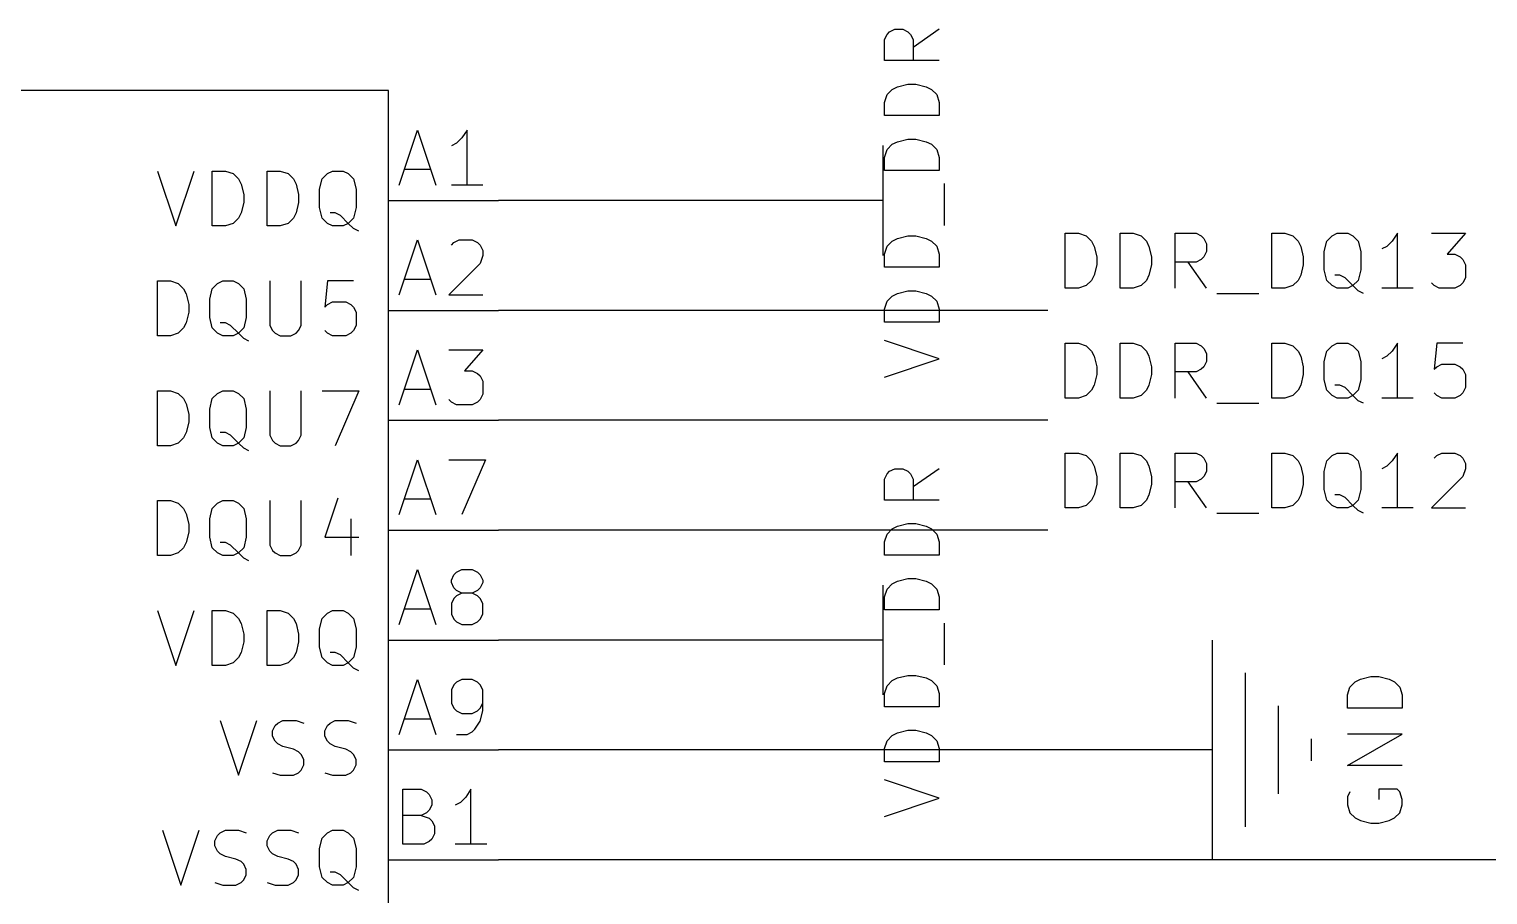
# Model space of a CAD drawing. Header units: millimetres. Extents: x 3 to 246, y -195 to -4.
# Drawn here: x 59 to 92.73, y -23.67 to -3.66 of the extents above; entities that cross this region are included whole.
import ezdxf

# ---------------------------------------------------------------- set-up
doc = ezdxf.new("R2010")
doc.units = ezdxf.units.MM
for name, color, linetype in [('GREENSIXTYFIVE', 129, 'CONTINUOUS'), ('LIGHTGREEN', 92, 'CONTINUOUS'), ('LIGHTRED', 12, 'CONTINUOUS'), ('RED', 14, 'CONTINUOUS'), ('REDSIX', 19, 'CONTINUOUS')]:
    doc.layers.add(name, color=color, linetype=linetype)

msp = doc.modelspace()

# ---------------------------------------------------------------- linework, layer by layer
at = {"layer": 'GREENSIXTYFIVE', "linetype": 'CONTINUOUS'}
for p, q in [((78.8949, -3.7192), (79.0158, -3.6588)), ((79.0158, -3.6588), (79.1973, -3.6588)), ((79.1973, -3.6588), (79.3182, -3.7192)), ((80.0439, -3.6588), (79.4392, -4.0821)), ((78.7739, -3.9007), (78.8344, -3.7797)), ((78.7739, -4.3845), (78.7739, -3.9007)), ((78.8344, -3.7797), (78.8949, -3.7192)), ((79.3182, -3.7192), (79.3787, -3.7797)), ((79.3787, -3.7797), (79.4392, -3.9007)), ((79.4392, -3.9007), (79.4392, -4.3845)), ((80.0439, -4.3845), (78.7739, -4.3845)), ((78.8344, -5.1707), (78.9554, -5.0497)), ((78.9554, -5.0497), (79.0763, -4.9892)), ((79.0763, -4.9892), (79.3182, -4.9288)), ((79.3182, -4.9288), (79.4996, -4.9288)), ((79.4996, -4.9288), (79.7415, -4.9892)), ((79.7415, -4.9892), (79.8625, -5.0497)), ((79.8625, -5.0497), (79.9835, -5.1707)), ((78.7739, -5.3521), (78.8344, -5.1707)), ((78.7739, -5.6545), (78.7739, -5.3521)), ((79.9835, -5.1707), (80.0439, -5.3521)), ((80.0439, -5.3521), (80.0439, -5.6545)), ((80.0439, -5.6545), (78.7739, -5.6545)), ((78.8344, -6.4407), (78.9554, -6.3197)), ((78.9554, -6.3197), (79.0763, -6.2592)), ((79.0763, -6.2592), (79.3182, -6.1988)), ((79.3182, -6.1988), (79.4996, -6.1988)), ((79.4996, -6.1988), (79.7415, -6.2592)), ((79.7415, -6.2592), (79.8625, -6.3197)), ((79.8625, -6.3197), (79.9835, -6.4407)), ((78.7739, -6.6221), (78.8344, -6.4407)), ((78.7739, -6.9245), (78.7739, -6.6221)), ((79.9835, -6.4407), (80.0439, -6.6221)), ((80.0439, -6.6221), (80.0439, -6.9245)), ((61.9638, -6.9375), (62.3871, -8.2075)), ((62.3871, -8.2075), (62.8105, -6.9375)), ((63.2338, -8.2075), (63.2338, -6.9375)), ((63.2338, -6.9375), (63.5362, -6.9375)), ((63.5362, -6.9375), (63.7176, -6.998)), ((63.7176, -6.998), (63.8386, -7.119)), ((64.5038, -8.2075), (64.5038, -6.9375)), ((64.5038, -6.9375), (64.8062, -6.9375)), ((64.8062, -6.9375), (64.9876, -6.998)), ((64.9876, -6.998), (65.1086, -7.119)), ((65.7738, -7.119), (65.8948, -6.998)), ((65.8948, -6.998), (66.0157, -6.9375)), ((66.0157, -6.9375), (66.2576, -6.9375)), ((66.2576, -6.9375), (66.3786, -6.998)), ((66.3786, -6.998), (66.4995, -7.119)), ((80.0439, -6.9245), (78.7739, -6.9245)), ((63.8386, -7.119), (63.8991, -7.2399)), ((63.8991, -7.2399), (63.9595, -7.4818)), ((65.1086, -7.119), (65.1691, -7.2399)), ((65.1691, -7.2399), (65.2295, -7.4818)), ((65.7134, -7.3609), (65.7738, -7.119)), ((65.7134, -7.7842), (65.7134, -7.3609)), ((66.4995, -7.119), (66.56, -7.3609)), ((66.56, -7.3609), (66.56, -7.7842)), ((80.1649, -8.1945), (80.1649, -7.2268)), ((63.9595, -7.6632), (63.8991, -7.9051)), ((63.9595, -7.4818), (63.9595, -7.6632)), ((65.2295, -7.6632), (65.1691, -7.9051)), ((65.2295, -7.4818), (65.2295, -7.6632)), ((63.8386, -8.0261), (63.7176, -8.1471)), ((63.8991, -7.9051), (63.8386, -8.0261)), ((65.1086, -8.0261), (64.9876, -8.1471)), ((65.1691, -7.9051), (65.1086, -8.0261)), ((65.7738, -8.0261), (65.7134, -7.7842)), ((65.8948, -8.1471), (65.7738, -8.0261)), ((66.0762, -7.9051), (65.9553, -7.9051)), ((66.1972, -7.9656), (66.0762, -7.9051)), ((66.3786, -8.1471), (66.1972, -7.9656)), ((66.4995, -8.0261), (66.3786, -8.1471)), ((66.56, -7.7842), (66.4995, -8.0261)), ((63.5362, -8.2075), (63.2338, -8.2075)), ((63.7176, -8.1471), (63.5362, -8.2075)), ((64.8062, -8.2075), (64.5038, -8.2075)), ((64.9876, -8.1471), (64.8062, -8.2075)), ((66.0157, -8.2075), (65.8948, -8.1471)), ((66.2576, -8.2075), (66.0157, -8.2075)), ((66.3786, -8.1471), (66.2576, -8.2075)), ((66.4995, -8.268), (66.3786, -8.1471)), ((66.6205, -8.3285), (66.4995, -8.268)), ((78.7739, -8.8597), (78.8344, -8.6783)), ((78.8344, -8.6783), (78.9554, -8.5573)), ((78.9554, -8.5573), (79.0763, -8.4968)), ((79.0763, -8.4968), (79.3182, -8.4364)), ((79.3182, -8.4364), (79.4996, -8.4364)), ((79.4996, -8.4364), (79.7415, -8.4968)), ((79.7415, -8.4968), (79.8625, -8.5573)), ((79.8625, -8.5573), (79.9835, -8.6783)), ((79.9835, -8.6783), (80.0439, -8.8597)), ((78.7739, -9.1621), (78.7739, -8.8597)), ((80.0439, -8.8597), (80.0439, -9.1621)), ((80.0439, -9.1621), (78.7739, -9.1621)), ((61.9638, -10.7475), (61.9638, -9.4775)), ((61.9638, -9.4775), (62.2662, -9.4775)), ((62.2662, -9.4775), (62.4476, -9.538)), ((62.4476, -9.538), (62.5686, -9.659)), ((62.5686, -9.659), (62.6291, -9.7799)), ((62.6291, -9.7799), (62.6895, -10.0218)), ((63.1734, -9.9009), (63.2338, -9.659)), ((63.2338, -9.659), (63.3548, -9.538)), ((63.3548, -9.538), (63.4757, -9.4775)), ((63.4757, -9.4775), (63.7176, -9.4775)), ((63.7176, -9.4775), (63.8386, -9.538)), ((63.8386, -9.538), (63.9595, -9.659)), ((63.9595, -9.659), (64.02, -9.9009)), ((64.5643, -9.4775), (64.5643, -10.5056)), ((65.29, -10.5056), (65.29, -9.4775)), ((65.8948, -9.4775), (65.8344, -10.0823)), ((66.4996, -9.4775), (65.8948, -9.4775)), ((78.9554, -9.8273), (79.0763, -9.7668)), ((79.0763, -9.7668), (79.3182, -9.7064)), ((79.3182, -9.7064), (79.4996, -9.7064)), ((79.4996, -9.7064), (79.7415, -9.7668)), ((79.7415, -9.7668), (79.8625, -9.8273)), ((62.6895, -10.0218), (62.6895, -10.2032)), ((63.1734, -10.3242), (63.1734, -9.9009)), ((64.02, -9.9009), (64.02, -10.3242)), ((65.8344, -10.0823), (65.8948, -10.0218)), ((65.8948, -10.0218), (66.0158, -9.9613)), ((66.0158, -9.9613), (66.3182, -9.9613)), ((66.3182, -9.9613), (66.4391, -10.0218)), ((66.4391, -10.0218), (66.4996, -10.0823)), ((66.4996, -10.0823), (66.5601, -10.2032)), ((78.7739, -10.1297), (78.8344, -9.9483)), ((78.8344, -9.9483), (78.9554, -9.8273)), ((79.8625, -9.8273), (79.9835, -9.9483)), ((79.9835, -9.9483), (80.0439, -10.1297)), ((62.6291, -10.4451), (62.5686, -10.5661)), ((62.6895, -10.2032), (62.6291, -10.4451)), ((63.2338, -10.5661), (63.1734, -10.3242)), ((63.5362, -10.4451), (63.4153, -10.4451)), ((63.6572, -10.5056), (63.5362, -10.4451)), ((64.02, -10.3242), (63.9595, -10.5661)), ((66.5601, -10.2032), (66.5601, -10.5056)), ((78.7739, -10.4321), (78.7739, -10.1297)), ((80.0439, -10.4321), (78.7739, -10.4321)), ((80.0439, -10.1297), (80.0439, -10.4321)), ((62.2662, -10.7475), (61.9638, -10.7475)), ((62.4476, -10.6871), (62.2662, -10.7475)), ((62.5686, -10.5661), (62.4476, -10.6871)), ((63.3548, -10.6871), (63.2338, -10.5661)), ((63.4757, -10.7475), (63.3548, -10.6871)), ((63.7176, -10.7475), (63.4757, -10.7475)), ((63.8386, -10.6871), (63.6572, -10.5056)), ((63.8386, -10.6871), (63.7176, -10.7475)), ((63.9595, -10.5661), (63.8386, -10.6871)), ((63.9595, -10.808), (63.8386, -10.6871)), ((64.5643, -10.5056), (64.6248, -10.6266)), ((64.6248, -10.6266), (64.6853, -10.6871)), ((64.6853, -10.6871), (64.8062, -10.7475)), ((64.8062, -10.7475), (65.0481, -10.7475)), ((65.0481, -10.7475), (65.1691, -10.6871)), ((65.1691, -10.6871), (65.2296, -10.6266)), ((65.2296, -10.6266), (65.29, -10.5056)), ((65.8948, -10.6871), (65.8344, -10.6266)), ((66.0158, -10.7475), (65.8948, -10.6871)), ((66.3182, -10.7475), (66.0158, -10.7475)), ((66.4391, -10.6871), (66.3182, -10.7475)), ((66.4996, -10.6266), (66.4391, -10.6871)), ((66.5601, -10.5056), (66.4996, -10.6266)), ((64.0805, -10.8685), (63.9595, -10.808)), ((80.0439, -11.2788), (78.7739, -10.8554)), ((78.7739, -11.7021), (80.0439, -11.2788)), ((61.9638, -13.2875), (61.9638, -12.0175)), ((61.9638, -12.0175), (62.2662, -12.0175)), ((62.2662, -12.0175), (62.4476, -12.078)), ((62.4476, -12.078), (62.5686, -12.199)), ((63.2338, -12.199), (63.3548, -12.078)), ((63.3548, -12.078), (63.4757, -12.0175)), ((63.4757, -12.0175), (63.7176, -12.0175)), ((63.7176, -12.0175), (63.8386, -12.078)), ((63.8386, -12.078), (63.9595, -12.199)), ((64.5643, -12.0175), (64.5643, -13.0456)), ((65.29, -13.0456), (65.29, -12.0175)), ((65.7739, -12.0175), (66.6205, -12.0175)), ((66.6205, -12.0175), (66.0763, -13.2875)), ((62.5686, -12.199), (62.6291, -12.3199)), ((62.6291, -12.3199), (62.6895, -12.5618)), ((63.1734, -12.4409), (63.2338, -12.199)), ((63.1734, -12.8642), (63.1734, -12.4409)), ((63.9595, -12.199), (64.02, -12.4409)), ((64.02, -12.4409), (64.02, -12.8642)), ((62.6895, -12.7432), (62.6291, -12.9851)), ((62.6895, -12.5618), (62.6895, -12.7432)), ((62.5686, -13.1061), (62.4476, -13.2271)), ((62.6291, -12.9851), (62.5686, -13.1061)), ((63.2338, -13.1061), (63.1734, -12.8642)), ((63.3548, -13.2271), (63.2338, -13.1061)), ((63.5362, -12.9851), (63.4153, -12.9851)), ((63.6572, -13.0456), (63.5362, -12.9851)), ((63.8386, -13.2271), (63.6572, -13.0456)), ((63.9595, -13.1061), (63.8386, -13.2271)), ((64.02, -12.8642), (63.9595, -13.1061)), ((64.5643, -13.0456), (64.6248, -13.1666)), ((65.2296, -13.1666), (65.29, -13.0456)), ((62.2662, -13.2875), (61.9638, -13.2875)), ((62.4476, -13.2271), (62.2662, -13.2875)), ((63.4757, -13.2875), (63.3548, -13.2271)), ((63.7176, -13.2875), (63.4757, -13.2875)), ((63.8386, -13.2271), (63.7176, -13.2875)), ((63.9595, -13.348), (63.8386, -13.2271)), ((64.0805, -13.4085), (63.9595, -13.348)), ((64.6248, -13.1666), (64.6853, -13.2271)), ((64.6853, -13.2271), (64.8062, -13.2875)), ((64.8062, -13.2875), (65.0481, -13.2875)), ((65.0481, -13.2875), (65.1691, -13.2271)), ((65.1691, -13.2271), (65.2296, -13.1666)), ((78.8949, -13.8792), (79.0158, -13.8188)), ((79.0158, -13.8188), (79.1973, -13.8188)), ((79.1973, -13.8188), (79.3182, -13.8792)), ((80.0439, -13.8188), (79.4392, -14.2421)), ((78.7739, -14.0607), (78.8344, -13.9397)), ((78.7739, -14.5445), (78.7739, -14.0607)), ((78.8344, -13.9397), (78.8949, -13.8792)), ((79.3182, -13.8792), (79.3787, -13.9397)), ((79.3787, -13.9397), (79.4392, -14.0607)), ((79.4392, -14.0607), (79.4392, -14.5445)), ((66.1367, -14.4971), (65.8344, -15.4042)), ((61.9638, -15.8275), (61.9638, -14.5575)), ((61.9638, -14.5575), (62.2662, -14.5575)), ((62.2662, -14.5575), (62.4476, -14.618)), ((62.4476, -14.618), (62.5686, -14.739)), ((62.5686, -14.739), (62.6291, -14.8599)), ((63.1734, -14.9809), (63.2338, -14.739)), ((63.2338, -14.739), (63.3548, -14.618)), ((63.3548, -14.618), (63.4757, -14.5575)), ((63.4757, -14.5575), (63.7176, -14.5575)), ((63.7176, -14.5575), (63.8386, -14.618)), ((63.8386, -14.618), (63.9595, -14.739)), ((63.9595, -14.739), (64.02, -14.9809)), ((64.5643, -14.5575), (64.5643, -15.5856)), ((65.29, -15.5856), (65.29, -14.5575)), ((80.0439, -14.5445), (78.7739, -14.5445)), ((62.6291, -14.8599), (62.6895, -15.1018)), ((62.6895, -15.1018), (62.6895, -15.2832)), ((63.1734, -15.4042), (63.1734, -14.9809)), ((64.02, -14.9809), (64.02, -15.4042)), ((66.4391, -14.9809), (66.4391, -15.8275)), ((78.9554, -15.2097), (79.0763, -15.1492)), ((79.0763, -15.1492), (79.3182, -15.0888)), ((79.3182, -15.0888), (79.4996, -15.0888)), ((79.4996, -15.0888), (79.7415, -15.1492)), ((79.7415, -15.1492), (79.8625, -15.2097)), ((62.6895, -15.2832), (62.6291, -15.5251)), ((63.2338, -15.6461), (63.1734, -15.4042)), ((64.02, -15.4042), (63.9595, -15.6461)), ((65.8344, -15.4042), (66.6205, -15.4042)), ((78.7739, -15.5121), (78.8344, -15.3307)), ((78.7739, -15.8145), (78.7739, -15.5121)), ((78.8344, -15.3307), (78.9554, -15.2097)), ((79.8625, -15.2097), (79.9835, -15.3307)), ((79.9835, -15.3307), (80.0439, -15.5121)), ((80.0439, -15.5121), (80.0439, -15.8145)), ((62.2662, -15.8275), (61.9638, -15.8275)), ((62.4476, -15.7671), (62.2662, -15.8275)), ((62.5686, -15.6461), (62.4476, -15.7671)), ((62.6291, -15.5251), (62.5686, -15.6461)), ((63.3548, -15.7671), (63.2338, -15.6461)), ((63.4757, -15.8275), (63.3548, -15.7671)), ((63.5362, -15.5251), (63.4153, -15.5251)), ((63.7176, -15.8275), (63.4757, -15.8275)), ((63.6572, -15.5856), (63.5362, -15.5251)), ((63.8386, -15.7671), (63.6572, -15.5856)), ((63.8386, -15.7671), (63.7176, -15.8275)), ((63.9595, -15.6461), (63.8386, -15.7671)), ((63.9595, -15.888), (63.8386, -15.7671)), ((64.5643, -15.5856), (64.6248, -15.7066)), ((64.6248, -15.7066), (64.6853, -15.7671)), ((64.6853, -15.7671), (64.8062, -15.8275)), ((64.8062, -15.8275), (65.0481, -15.8275)), ((65.0481, -15.8275), (65.1691, -15.7671)), ((65.1691, -15.7671), (65.2296, -15.7066)), ((65.2296, -15.7066), (65.29, -15.5856)), ((80.0439, -15.8145), (78.7739, -15.8145)), ((64.0805, -15.9485), (63.9595, -15.888)), ((78.8344, -16.6007), (78.9554, -16.4797)), ((78.9554, -16.4797), (79.0763, -16.4192)), ((79.0763, -16.4192), (79.3182, -16.3588)), ((79.3182, -16.3588), (79.4996, -16.3588)), ((79.4996, -16.3588), (79.7415, -16.4192)), ((79.7415, -16.4192), (79.8625, -16.4797)), ((79.8625, -16.4797), (79.9835, -16.6007)), ((78.7739, -16.7821), (78.8344, -16.6007)), ((78.7739, -17.0845), (78.7739, -16.7821)), ((79.9835, -16.6007), (80.0439, -16.7821)), ((80.0439, -16.7821), (80.0439, -17.0845)), ((61.9638, -17.0975), (62.3871, -18.3675)), ((62.3871, -18.3675), (62.8105, -17.0975)), ((63.2338, -18.3675), (63.2338, -17.0975)), ((63.2338, -17.0975), (63.5362, -17.0975)), ((63.5362, -17.0975), (63.7176, -17.158)), ((63.7176, -17.158), (63.8386, -17.279)), ((64.5038, -18.3675), (64.5038, -17.0975)), ((64.5038, -17.0975), (64.8062, -17.0975)), ((64.8062, -17.0975), (64.9876, -17.158)), ((64.9876, -17.158), (65.1086, -17.279)), ((65.7738, -17.279), (65.8948, -17.158)), ((65.8948, -17.158), (66.0157, -17.0975)), ((66.0157, -17.0975), (66.2576, -17.0975)), ((66.2576, -17.0975), (66.3786, -17.158)), ((66.3786, -17.158), (66.4995, -17.279)), ((80.0439, -17.0845), (78.7739, -17.0845)), ((63.8386, -17.279), (63.8991, -17.3999)), ((63.8991, -17.3999), (63.9595, -17.6418)), ((65.1086, -17.279), (65.1691, -17.3999)), ((65.1691, -17.3999), (65.2295, -17.6418)), ((65.7134, -17.5209), (65.7738, -17.279)), ((65.7134, -17.9442), (65.7134, -17.5209)), ((66.4995, -17.279), (66.56, -17.5209)), ((66.56, -17.5209), (66.56, -17.9442)), ((80.1649, -18.3545), (80.1649, -17.3868)), ((63.9595, -17.8232), (63.8991, -18.0651)), ((63.9595, -17.6418), (63.9595, -17.8232)), ((65.2295, -17.8232), (65.1691, -18.0651)), ((65.2295, -17.6418), (65.2295, -17.8232)), ((63.8386, -18.1861), (63.7176, -18.3071)), ((63.8991, -18.0651), (63.8386, -18.1861)), ((65.1086, -18.1861), (64.9876, -18.3071)), ((65.1691, -18.0651), (65.1086, -18.1861)), ((65.7738, -18.1861), (65.7134, -17.9442)), ((65.8948, -18.3071), (65.7738, -18.1861)), ((66.0762, -18.0651), (65.9553, -18.0651)), ((66.1972, -18.1256), (66.0762, -18.0651)), ((66.3786, -18.3071), (66.1972, -18.1256)), ((66.4995, -18.1861), (66.3786, -18.3071)), ((66.56, -17.9442), (66.4995, -18.1861)), ((63.5362, -18.3675), (63.2338, -18.3675)), ((63.7176, -18.3071), (63.5362, -18.3675)), ((64.8062, -18.3675), (64.5038, -18.3675)), ((64.9876, -18.3071), (64.8062, -18.3675)), ((66.0157, -18.3675), (65.8948, -18.3071)), ((66.2576, -18.3675), (66.0157, -18.3675)), ((66.3786, -18.3071), (66.2576, -18.3675)), ((66.4995, -18.428), (66.3786, -18.3071)), ((66.6205, -18.4885), (66.4995, -18.428)), ((78.7739, -19.0197), (78.8344, -18.8383)), ((78.8344, -18.8383), (78.9554, -18.7173)), ((78.9554, -18.7173), (79.0763, -18.6568)), ((79.0763, -18.6568), (79.3182, -18.5964)), ((79.3182, -18.5964), (79.4996, -18.5964)), ((79.4996, -18.5964), (79.7415, -18.6568)), ((79.7415, -18.6568), (79.8625, -18.7173)), ((79.8625, -18.7173), (79.9835, -18.8383)), ((79.9835, -18.8383), (80.0439, -19.0197)), ((89.4792, -19.0498), (89.5397, -18.8684)), ((89.4792, -19.0498), (89.5397, -18.8684)), ((89.5397, -18.8684), (89.6607, -18.7474)), ((89.5397, -18.8684), (89.6607, -18.7474)), ((89.6607, -18.7474), (89.7816, -18.6869)), ((89.6607, -18.7474), (89.7816, -18.6869)), ((89.7816, -18.6869), (90.0235, -18.6265)), ((89.7816, -18.6869), (90.0235, -18.6265)), ((90.0235, -18.6265), (90.2049, -18.6265)), ((90.0235, -18.6265), (90.2049, -18.6265)), ((90.2049, -18.6265), (90.4468, -18.6869)), ((90.2049, -18.6265), (90.4468, -18.6869)), ((90.4468, -18.6869), (90.5678, -18.7474)), ((90.4468, -18.6869), (90.5678, -18.7474)), ((90.5678, -18.7474), (90.6888, -18.8684)), ((90.5678, -18.7474), (90.6888, -18.8684)), ((90.6888, -18.8684), (90.7492, -19.0498)), ((90.6888, -18.8684), (90.7492, -19.0498)), ((78.7739, -19.3221), (78.7739, -19.0197)), ((80.0439, -19.0197), (80.0439, -19.3221)), ((89.4792, -19.3522), (89.4792, -19.0498)), ((89.4792, -19.3522), (89.4792, -19.0498)), ((90.7492, -19.0498), (90.7492, -19.3522)), ((90.7492, -19.0498), (90.7492, -19.3522)), ((80.0439, -19.3221), (78.7739, -19.3221)), ((90.7492, -19.3522), (89.4792, -19.3522)), ((90.7492, -19.3522), (89.4792, -19.3522)), ((63.4153, -19.6375), (63.8386, -20.9075)), ((63.8386, -20.9075), (64.262, -19.6375)), ((64.6249, -19.8794), (64.6853, -19.7585)), ((64.6249, -20.0004), (64.6249, -19.8794)), ((64.6853, -19.7585), (64.7458, -19.698)), ((64.7458, -19.698), (64.8668, -19.6375)), ((64.8668, -19.6375), (65.1691, -19.6375)), ((65.1691, -19.6375), (65.3506, -19.698)), ((65.8344, -19.8794), (65.8948, -19.7585)), ((65.8344, -20.0004), (65.8344, -19.8794)), ((65.8948, -19.7585), (65.9553, -19.698)), ((65.9553, -19.698), (66.0763, -19.6375)), ((66.0763, -19.6375), (66.3786, -19.6375)), ((66.3786, -19.6375), (66.5601, -19.698)), ((79.0763, -19.9268), (79.3182, -19.8664)), ((79.3182, -19.8664), (79.4996, -19.8664)), ((79.4996, -19.8664), (79.7415, -19.9268)), ((64.6853, -20.1213), (64.6249, -20.0004)), ((64.7458, -20.1818), (64.6853, -20.1213)), ((64.8668, -20.2423), (64.7458, -20.1818)), ((65.8948, -20.1213), (65.8344, -20.0004)), ((65.9553, -20.1818), (65.8948, -20.1213)), ((66.0763, -20.2423), (65.9553, -20.1818)), ((78.7739, -20.2897), (78.8344, -20.1083)), ((78.8344, -20.1083), (78.9554, -19.9873)), ((78.9554, -19.9873), (79.0763, -19.9268)), ((79.7415, -19.9268), (79.8625, -19.9873)), ((79.8625, -19.9873), (79.9835, -20.1083)), ((79.9835, -20.1083), (80.0439, -20.2897)), ((89.4792, -20.6827), (90.7492, -19.957)), ((90.7492, -19.957), (89.4792, -19.957)), ((89.4792, -20.6827), (90.7492, -19.957)), ((90.7492, -19.957), (89.4792, -19.957)), ((65.1087, -20.3028), (64.8668, -20.2423)), ((65.2296, -20.3632), (65.1087, -20.3028)), ((65.2901, -20.4237), (65.2296, -20.3632)), ((65.3506, -20.5447), (65.2901, -20.4237)), ((65.3506, -20.6656), (65.3506, -20.5447)), ((66.3182, -20.3028), (66.0763, -20.2423)), ((66.4391, -20.3632), (66.3182, -20.3028)), ((66.4996, -20.4237), (66.4391, -20.3632)), ((66.5601, -20.5447), (66.4996, -20.4237)), ((66.5601, -20.6656), (66.5601, -20.5447)), ((78.7739, -20.5921), (78.7739, -20.2897)), ((80.0439, -20.2897), (80.0439, -20.5921)), ((64.6249, -20.8471), (64.8063, -20.9075)), ((64.8063, -20.9075), (65.1087, -20.9075)), ((65.1087, -20.9075), (65.2296, -20.8471)), ((65.2296, -20.8471), (65.2901, -20.7866)), ((65.2901, -20.7866), (65.3506, -20.6656)), ((65.8344, -20.8471), (66.0158, -20.9075)), ((66.0158, -20.9075), (66.3182, -20.9075)), ((66.3182, -20.9075), (66.4391, -20.8471)), ((66.4391, -20.8471), (66.4996, -20.7866)), ((66.4996, -20.7866), (66.5601, -20.6656)), ((80.0439, -20.5921), (78.7739, -20.5921)), ((90.7492, -20.6827), (89.4792, -20.6827)), ((90.7492, -20.6827), (89.4792, -20.6827)), ((80.0439, -21.4388), (78.7739, -21.0154)), ((90.6283, -21.227), (90.2049, -21.227)), ((90.2049, -21.227), (90.2049, -21.4689)), ((90.6283, -21.227), (90.2049, -21.227)), ((90.2049, -21.227), (90.2049, -21.4689)), ((90.6888, -21.2874), (90.6283, -21.227)), ((90.6888, -21.2874), (90.6283, -21.227)), ((78.7739, -21.8621), (80.0439, -21.4388)), ((89.5397, -21.2874), (89.4792, -21.4084)), ((89.5397, -21.2874), (89.4792, -21.4084)), ((89.4792, -21.4084), (89.4792, -21.5898)), ((89.4792, -21.4084), (89.4792, -21.5898)), ((90.7492, -21.4689), (90.6888, -21.2874)), ((90.7492, -21.4689), (90.6888, -21.2874)), ((90.7492, -21.5898), (90.7492, -21.4689)), ((90.7492, -21.5898), (90.7492, -21.4689)), ((89.4792, -21.5898), (89.5397, -21.7712)), ((89.4792, -21.5898), (89.5397, -21.7712)), ((89.5397, -21.7712), (89.6607, -21.8922)), ((89.5397, -21.7712), (89.6607, -21.8922)), ((89.6607, -21.8922), (89.7816, -21.9527)), ((89.6607, -21.8922), (89.7816, -21.9527)), ((90.4468, -21.9527), (90.5678, -21.8922)), ((90.4468, -21.9527), (90.5678, -21.8922)), ((90.5678, -21.8922), (90.6888, -21.7712)), ((90.5678, -21.8922), (90.6888, -21.7712)), ((90.6888, -21.7712), (90.7492, -21.5898)), ((90.6888, -21.7712), (90.7492, -21.5898)), ((62.0848, -22.1775), (62.5081, -23.4475)), ((62.5081, -23.4475), (62.9315, -22.1775)), ((63.3548, -22.2985), (63.4153, -22.238)), ((63.4153, -22.238), (63.5363, -22.1775)), ((63.5363, -22.1775), (63.8386, -22.1775)), ((63.8386, -22.1775), (64.0201, -22.238)), ((64.5643, -22.2985), (64.6248, -22.238)), ((64.6248, -22.238), (64.7458, -22.1775)), ((64.7458, -22.1775), (65.0481, -22.1775)), ((65.0481, -22.1775), (65.2296, -22.238)), ((65.7738, -22.359), (65.8948, -22.238)), ((65.8948, -22.238), (66.0157, -22.1775)), ((66.0157, -22.1775), (66.2576, -22.1775)), ((66.2576, -22.1775), (66.3786, -22.238)), ((66.3786, -22.238), (66.4995, -22.359)), ((89.7816, -21.9527), (90.0235, -22.0131)), ((89.7816, -21.9527), (90.0235, -22.0131)), ((90.0235, -22.0131), (90.2049, -22.0131)), ((90.0235, -22.0131), (90.2049, -22.0131)), ((90.2049, -22.0131), (90.4468, -21.9527)), ((90.2049, -22.0131), (90.4468, -21.9527)), ((63.2944, -22.4194), (63.3548, -22.2985)), ((63.2944, -22.5404), (63.2944, -22.4194)), ((63.3548, -22.6613), (63.2944, -22.5404)), ((64.5039, -22.4194), (64.5643, -22.2985)), ((64.5039, -22.5404), (64.5039, -22.4194)), ((64.5643, -22.6613), (64.5039, -22.5404)), ((65.7134, -22.6009), (65.7738, -22.359)), ((66.4995, -22.359), (66.56, -22.6009)), ((63.4153, -22.7218), (63.3548, -22.6613)), ((63.5363, -22.7823), (63.4153, -22.7218)), ((63.7782, -22.8428), (63.5363, -22.7823)), ((63.8991, -22.9032), (63.7782, -22.8428)), ((63.9596, -22.9637), (63.8991, -22.9032)), ((64.6248, -22.7218), (64.5643, -22.6613)), ((64.7458, -22.7823), (64.6248, -22.7218)), ((64.9877, -22.8428), (64.7458, -22.7823)), ((65.1086, -22.9032), (64.9877, -22.8428)), ((65.1691, -22.9637), (65.1086, -22.9032)), ((65.7134, -23.0242), (65.7134, -22.6009)), ((66.56, -22.6009), (66.56, -23.0242)), ((64.0201, -23.0847), (63.9596, -22.9637)), ((63.9596, -23.3266), (64.0201, -23.2056)), ((64.0201, -23.2056), (64.0201, -23.0847)), ((65.2296, -23.0847), (65.1691, -22.9637)), ((65.1691, -23.3266), (65.2296, -23.2056)), ((65.2296, -23.2056), (65.2296, -23.0847)), ((65.7738, -23.2661), (65.7134, -23.0242)), ((65.8948, -23.3871), (65.7738, -23.2661)), ((66.0762, -23.1451), (65.9553, -23.1451)), ((66.1972, -23.2056), (66.0762, -23.1451)), ((66.3786, -23.3871), (66.1972, -23.2056)), ((66.4995, -23.2661), (66.3786, -23.3871)), ((66.56, -23.0242), (66.4995, -23.2661)), ((63.2944, -23.3871), (63.4758, -23.4475)), ((63.4758, -23.4475), (63.7782, -23.4475)), ((63.7782, -23.4475), (63.8991, -23.3871)), ((63.8991, -23.3871), (63.9596, -23.3266)), ((64.5039, -23.3871), (64.6853, -23.4475)), ((64.6853, -23.4475), (64.9877, -23.4475)), ((64.9877, -23.4475), (65.1086, -23.3871)), ((65.1086, -23.3871), (65.1691, -23.3266)), ((66.0157, -23.4475), (65.8948, -23.3871)), ((66.2576, -23.4475), (66.0157, -23.4475)), ((66.3786, -23.3871), (66.2576, -23.4475)), ((66.4995, -23.508), (66.3786, -23.3871)), ((66.6205, -23.5685), (66.4995, -23.508))]:
    msp.add_line(p, q, dxfattribs=at)
at = {"layer": 'LIGHTGREEN', "linetype": 'CONTINUOUS'}
for p, q in [((76.2, -7.62), (69.85, -7.62)), ((82.55, -10.16), (69.85, -10.16)), ((82.55, -12.7), (69.85, -12.7)), ((82.55, -15.24), (69.85, -15.24)), ((76.2, -17.78), (69.85, -17.78)), ((83.82, -20.32), (69.85, -20.32)), ((97.79, -22.86), (69.85, -22.86))]:
    msp.add_line(p, q, dxfattribs=at)
at = {"layer": 'LIGHTRED', "linetype": 'CONTINUOUS'}
for p, q in [((67.5519, -7.2613), (67.9752, -5.9913)), ((67.9752, -5.9913), (68.3986, -7.2613)), ((69.1243, -5.9913), (69.0034, -6.1728)), ((69.1243, -7.2613), (69.1243, -5.9913)), ((68.8824, -6.2937), (68.7615, -6.3542)), ((69.0034, -6.1728), (68.8824, -6.2937)), ((67.6729, -6.8985), (68.2776, -6.8985)), ((69.4872, -7.2613), (68.7615, -7.2613)), ((67.5519, -9.8013), (67.9752, -8.5313)), ((67.9752, -8.5313), (68.3986, -9.8013)), ((68.7615, -8.6523), (68.8219, -8.5918)), ((68.8219, -8.5918), (68.9429, -8.5313)), ((68.9429, -8.5313), (69.2453, -8.5313)), ((69.2453, -8.5313), (69.3662, -8.5918)), ((69.3662, -8.5918), (69.4267, -8.6523)), ((69.4267, -8.6523), (69.4872, -8.7732)), ((69.4267, -9.0756), (68.701, -9.8013)), ((69.4872, -8.8942), (69.4267, -9.0756)), ((69.4872, -8.7732), (69.4872, -8.8942)), ((67.6729, -9.4385), (68.2776, -9.4385)), ((68.701, -9.8013), (69.4872, -9.8013)), ((67.5519, -12.3413), (67.9752, -11.0713)), ((67.9752, -11.0713), (68.3986, -12.3413)), ((68.701, -11.0713), (69.4872, -11.0713)), ((69.4872, -11.0713), (69.0638, -11.5551)), ((69.0638, -11.5551), (69.2453, -11.5551)), ((69.2453, -11.5551), (69.3662, -11.6156)), ((69.3662, -11.6156), (69.4267, -11.6761)), ((69.4267, -11.6761), (69.4872, -11.797)), ((69.4872, -11.797), (69.4872, -12.0994)), ((67.6729, -11.9785), (68.2776, -11.9785)), ((69.4872, -12.0994), (69.4267, -12.2204)), ((68.7615, -12.2809), (68.701, -12.2204)), ((68.8824, -12.3413), (68.7615, -12.2809)), ((69.2453, -12.3413), (68.8824, -12.3413)), ((69.3662, -12.2809), (69.2453, -12.3413)), ((69.4267, -12.2204), (69.3662, -12.2809)), ((67.5519, -14.8813), (67.9752, -13.6113)), ((67.9752, -13.6113), (68.3986, -14.8813)), ((68.701, -13.6113), (69.5476, -13.6113)), ((69.5476, -13.6113), (69.0034, -14.8813)), ((67.6729, -14.5185), (68.2776, -14.5185)), ((67.5519, -17.4213), (67.9752, -16.1513)), ((67.9752, -16.1513), (68.3986, -17.4213)), ((68.8824, -16.2118), (69.0034, -16.1513)), ((69.0034, -16.1513), (69.2453, -16.1513)), ((69.2453, -16.1513), (69.3662, -16.2118)), ((68.7615, -16.3932), (68.8219, -16.2723)), ((68.7615, -16.4537), (68.7615, -16.3932)), ((68.8219, -16.5747), (68.7615, -16.4537)), ((68.8219, -16.2723), (68.8824, -16.2118)), ((69.3662, -16.2118), (69.4267, -16.2723)), ((69.4267, -16.2723), (69.4872, -16.3932)), ((69.4872, -16.4537), (69.4267, -16.5747)), ((69.4872, -16.3932), (69.4872, -16.4537)), ((68.8219, -16.8166), (68.7615, -16.9375)), ((68.8824, -16.6351), (68.8219, -16.5747)), ((68.8824, -16.7561), (68.8219, -16.8166)), ((69.0034, -16.6956), (68.8824, -16.6351)), ((69.0034, -16.6956), (68.8824, -16.7561)), ((69.2453, -16.6956), (69.0034, -16.6956)), ((69.3662, -16.6351), (69.2453, -16.6956)), ((69.3662, -16.7561), (69.2453, -16.6956)), ((69.4267, -16.5747), (69.3662, -16.6351)), ((69.4267, -16.8166), (69.3662, -16.7561)), ((69.4872, -16.9375), (69.4267, -16.8166)), ((67.6729, -17.0585), (68.2776, -17.0585)), ((68.7615, -16.9375), (68.7615, -17.1794)), ((68.7615, -17.1794), (68.8219, -17.3004)), ((69.4267, -17.3004), (69.4872, -17.1794)), ((69.4872, -17.1794), (69.4872, -16.9375)), ((68.8219, -17.3004), (68.8824, -17.3609)), ((68.8824, -17.3609), (69.0034, -17.4213)), ((69.0034, -17.4213), (69.2453, -17.4213)), ((69.2453, -17.4213), (69.3662, -17.3609)), ((69.3662, -17.3609), (69.4267, -17.3004)), ((67.5519, -19.9613), (67.9752, -18.6913)), ((67.9752, -18.6913), (68.3986, -19.9613)), ((68.8219, -18.8123), (68.7615, -18.9332)), ((68.8824, -18.7518), (68.8219, -18.8123)), ((69.0034, -18.6913), (68.8824, -18.7518)), ((69.2453, -18.6913), (69.0034, -18.6913)), ((69.3662, -18.7518), (69.2453, -18.6913)), ((69.4267, -18.8123), (69.3662, -18.7518)), ((69.4872, -18.9332), (69.4267, -18.8123)), ((68.7615, -18.9332), (68.7615, -19.2356)), ((69.4872, -19.417), (69.4872, -18.9332)), ((68.7615, -19.2356), (68.8219, -19.3566)), ((68.8219, -19.3566), (68.8824, -19.417)), ((68.8824, -19.417), (69.0034, -19.4775)), ((69.0034, -19.4775), (69.2453, -19.4775)), ((69.2453, -19.4775), (69.3662, -19.417)), ((69.3662, -19.417), (69.4267, -19.3566)), ((69.4267, -19.3566), (69.4872, -19.2356)), ((69.4267, -19.6589), (69.4872, -19.417)), ((67.6729, -19.5985), (68.2776, -19.5985)), ((69.2453, -19.9009), (69.3057, -19.8404)), ((69.3057, -19.8404), (69.4267, -19.6589)), ((68.8824, -19.9613), (69.1243, -19.9613)), ((69.1243, -19.9613), (69.2453, -19.9009)), ((67.6426, -22.5013), (67.6426, -21.2313)), ((67.6426, -21.2313), (68.066, -21.2313)), ((68.066, -21.2313), (68.1869, -21.2918)), ((69.215, -21.2313), (69.0941, -21.4128)), ((69.215, -22.5013), (69.215, -21.2313)), ((68.1869, -21.2918), (68.2474, -21.3523)), ((68.2474, -21.3523), (68.3079, -21.4732)), ((68.3079, -21.4732), (68.3079, -21.5942)), ((68.9731, -21.5337), (68.8522, -21.5942)), ((69.0941, -21.4128), (68.9731, -21.5337)), ((68.066, -21.8361), (67.6426, -21.8361)), ((68.1869, -21.7756), (68.066, -21.8361)), ((68.066, -21.8361), (68.2474, -21.8966)), ((68.2474, -21.7151), (68.1869, -21.7756)), ((68.3079, -21.5942), (68.2474, -21.7151)), ((68.2474, -21.8966), (68.3079, -21.957)), ((68.3079, -21.957), (68.3683, -22.078)), ((68.3683, -22.2594), (68.3079, -22.3804)), ((68.3683, -22.078), (68.3683, -22.2594)), ((68.1264, -22.5013), (67.6426, -22.5013)), ((68.2474, -22.4409), (68.1264, -22.5013)), ((68.3079, -22.3804), (68.2474, -22.4409)), ((69.5779, -22.5013), (68.8522, -22.5013))]:
    msp.add_line(p, q, dxfattribs=at)
at = {"layer": 'RED', "linetype": 'CONTINUOUS'}
for p, q in [((67.31, -5.08), (41.91, -5.08)), ((67.31, -129.54), (67.31, -5.08)), ((78.74, -6.35), (78.74, -8.89)), ((67.31, -7.62), (69.85, -7.62)), ((77.47, -7.62), (76.2, -7.62)), ((78.74, -7.62), (77.47, -7.62)), ((67.31, -10.16), (69.85, -10.16)), ((67.31, -12.7), (69.85, -12.7)), ((67.31, -15.24), (69.85, -15.24)), ((78.74, -16.51), (78.74, -19.05)), ((67.31, -17.78), (69.85, -17.78)), ((77.47, -17.78), (76.2, -17.78)), ((78.74, -17.78), (77.47, -17.78)), ((86.36, -22.86), (86.36, -17.78)), ((87.122, -22.098), (87.122, -18.542)), ((87.884, -21.336), (87.884, -19.304)), ((88.646, -20.574), (88.646, -20.066)), ((67.31, -20.32), (69.85, -20.32)), ((86.36, -20.32), (83.82, -20.32)), ((86.36, -20.32), (83.82, -20.32)), ((67.31, -22.86), (69.85, -22.86))]:
    msp.add_line(p, q, dxfattribs=at)
at = {"layer": 'REDSIX', "linetype": 'CONTINUOUS'}
for p, q in [((82.9567, -9.6469), (82.9567, -8.3769)), ((82.9567, -8.3769), (83.2591, -8.3769)), ((83.2591, -8.3769), (83.4405, -8.4374)), ((84.2267, -9.6469), (84.2267, -8.3769)), ((84.2267, -8.3769), (84.5291, -8.3769)), ((84.5291, -8.3769), (84.7105, -8.4374)), ((85.4967, -9.6469), (85.4967, -8.3769)), ((85.4967, -8.3769), (85.9805, -8.3769)), ((85.9805, -8.3769), (86.1015, -8.4374)), ((87.7343, -9.6469), (87.7343, -8.3769)), ((87.7343, -8.3769), (88.0367, -8.3769)), ((88.0367, -8.3769), (88.2181, -8.4374)), ((89.1253, -8.4374), (89.2462, -8.3769)), ((89.2462, -8.3769), (89.4881, -8.3769)), ((89.4881, -8.3769), (89.6091, -8.4374)), ((90.6372, -8.3769), (90.5163, -8.5584)), ((90.6372, -9.6469), (90.6372, -8.3769)), ((91.4234, -8.3769), (92.2096, -8.3769)), ((92.2096, -8.3769), (91.7862, -8.8607)), ((83.4405, -8.4374), (83.5615, -8.5584)), ((83.5615, -8.5584), (83.622, -8.6793)), ((83.622, -8.6793), (83.6824, -8.9212)), ((84.7105, -8.4374), (84.8315, -8.5584)), ((84.8315, -8.5584), (84.892, -8.6793)), ((84.892, -8.6793), (84.9524, -8.9212)), ((86.1015, -8.4374), (86.162, -8.4979)), ((86.162, -8.4979), (86.2224, -8.6188)), ((86.2224, -8.6188), (86.2224, -8.8003)), ((88.2181, -8.4374), (88.3391, -8.5584)), ((88.3391, -8.5584), (88.3996, -8.6793)), ((88.3996, -8.6793), (88.46, -8.9212)), ((88.9439, -8.8003), (89.0043, -8.5584)), ((89.0043, -8.5584), (89.1253, -8.4374)), ((89.6091, -8.4374), (89.73, -8.5584)), ((89.73, -8.5584), (89.7905, -8.8003)), ((90.3953, -8.6793), (90.2744, -8.7398)), ((90.5163, -8.5584), (90.3953, -8.6793)), ((83.6824, -9.1026), (83.622, -9.3445)), ((83.6824, -8.9212), (83.6824, -9.1026)), ((84.9524, -9.1026), (84.892, -9.3445)), ((84.9524, -8.9212), (84.9524, -9.1026)), ((85.9805, -9.0422), (85.4967, -9.0422)), ((86.2224, -9.6469), (85.7991, -9.0422)), ((86.1015, -8.9817), (85.9805, -9.0422)), ((86.162, -8.9212), (86.1015, -8.9817)), ((86.2224, -8.8003), (86.162, -8.9212)), ((88.46, -9.1026), (88.3996, -9.3445)), ((88.46, -8.9212), (88.46, -9.1026)), ((88.9439, -9.2236), (88.9439, -8.8003)), ((89.7905, -8.8003), (89.7905, -9.2236)), ((91.7862, -8.8607), (91.9677, -8.8607)), ((91.9677, -8.8607), (92.0886, -8.9212)), ((92.0886, -8.9212), (92.1491, -8.9817)), ((92.1491, -8.9817), (92.2096, -9.1026)), ((92.2096, -9.1026), (92.2096, -9.405)), ((83.622, -9.3445), (83.5615, -9.4655)), ((84.892, -9.3445), (84.8315, -9.4655)), ((88.3996, -9.3445), (88.3391, -9.4655)), ((89.0043, -9.4655), (88.9439, -9.2236)), ((89.3067, -9.3445), (89.1858, -9.3445)), ((89.4277, -9.405), (89.3067, -9.3445)), ((89.6091, -9.5865), (89.4277, -9.405)), ((89.7905, -9.2236), (89.73, -9.4655)), ((92.2096, -9.405), (92.1491, -9.526)), ((83.2591, -9.6469), (82.9567, -9.6469)), ((83.4405, -9.5865), (83.2591, -9.6469)), ((83.5615, -9.4655), (83.4405, -9.5865)), ((84.5291, -9.6469), (84.2267, -9.6469)), ((84.7105, -9.5865), (84.5291, -9.6469)), ((84.8315, -9.4655), (84.7105, -9.5865)), ((86.4644, -9.7679), (87.432, -9.7679)), ((88.0367, -9.6469), (87.7343, -9.6469)), ((88.2181, -9.5865), (88.0367, -9.6469)), ((88.3391, -9.4655), (88.2181, -9.5865)), ((89.1253, -9.5865), (89.0043, -9.4655)), ((89.2462, -9.6469), (89.1253, -9.5865)), ((89.4881, -9.6469), (89.2462, -9.6469)), ((89.6091, -9.5865), (89.4881, -9.6469)), ((89.73, -9.4655), (89.6091, -9.5865)), ((89.73, -9.7074), (89.6091, -9.5865)), ((89.851, -9.7679), (89.73, -9.7074)), ((91.0001, -9.6469), (90.2744, -9.6469)), ((91.4839, -9.5865), (91.4234, -9.526)), ((91.6048, -9.6469), (91.4839, -9.5865)), ((91.9677, -9.6469), (91.6048, -9.6469)), ((92.0886, -9.5865), (91.9677, -9.6469)), ((92.1491, -9.526), (92.0886, -9.5865)), ((82.9567, -12.1869), (82.9567, -10.9169)), ((82.9567, -10.9169), (83.2591, -10.9169)), ((83.2591, -10.9169), (83.4405, -10.9774)), ((83.4405, -10.9774), (83.5615, -11.0984)), ((83.5615, -11.0984), (83.622, -11.2193)), ((84.2267, -12.1869), (84.2267, -10.9169)), ((84.2267, -10.9169), (84.5291, -10.9169)), ((84.5291, -10.9169), (84.7105, -10.9774)), ((84.7105, -10.9774), (84.8315, -11.0984)), ((84.8315, -11.0984), (84.892, -11.2193)), ((85.4967, -12.1869), (85.4967, -10.9169)), ((85.4967, -10.9169), (85.9805, -10.9169)), ((85.9805, -10.9169), (86.1015, -10.9774)), ((86.1015, -10.9774), (86.162, -11.0379)), ((86.162, -11.0379), (86.2224, -11.1588)), ((87.7343, -12.1869), (87.7343, -10.9169)), ((87.7343, -10.9169), (88.0367, -10.9169)), ((88.0367, -10.9169), (88.2181, -10.9774)), ((88.2181, -10.9774), (88.3391, -11.0984)), ((88.3391, -11.0984), (88.3996, -11.2193)), ((88.9439, -11.3403), (89.0043, -11.0984)), ((89.0043, -11.0984), (89.1253, -10.9774)), ((89.1253, -10.9774), (89.2462, -10.9169)), ((89.2462, -10.9169), (89.4881, -10.9169)), ((89.4881, -10.9169), (89.6091, -10.9774)), ((89.6091, -10.9774), (89.73, -11.0984)), ((89.73, -11.0984), (89.7905, -11.3403)), ((90.5163, -11.0984), (90.3953, -11.2193)), ((90.6372, -10.9169), (90.5163, -11.0984)), ((90.6372, -12.1869), (90.6372, -10.9169)), ((91.5443, -10.9169), (91.4839, -11.5217)), ((92.1491, -10.9169), (91.5443, -10.9169)), ((83.622, -11.2193), (83.6824, -11.4612)), ((83.6824, -11.4612), (83.6824, -11.6426)), ((84.892, -11.2193), (84.9524, -11.4612)), ((84.9524, -11.4612), (84.9524, -11.6426)), ((86.162, -11.4612), (86.1015, -11.5217)), ((86.2224, -11.3403), (86.162, -11.4612)), ((86.2224, -11.1588), (86.2224, -11.3403)), ((88.3996, -11.2193), (88.46, -11.4612)), ((88.46, -11.4612), (88.46, -11.6426)), ((88.9439, -11.7636), (88.9439, -11.3403)), ((89.7905, -11.3403), (89.7905, -11.7636)), ((90.3953, -11.2193), (90.2744, -11.2798)), ((91.4839, -11.5217), (91.5443, -11.4612)), ((91.5443, -11.4612), (91.6653, -11.4007)), ((91.6653, -11.4007), (91.9677, -11.4007)), ((91.9677, -11.4007), (92.0886, -11.4612)), ((92.0886, -11.4612), (92.1491, -11.5217)), ((83.6824, -11.6426), (83.622, -11.8845)), ((84.9524, -11.6426), (84.892, -11.8845)), ((85.9805, -11.5822), (85.4967, -11.5822)), ((86.2224, -12.1869), (85.7991, -11.5822)), ((86.1015, -11.5217), (85.9805, -11.5822)), ((88.46, -11.6426), (88.3996, -11.8845)), ((89.0043, -12.0055), (88.9439, -11.7636)), ((89.7905, -11.7636), (89.73, -12.0055)), ((92.1491, -11.5217), (92.2096, -11.6426)), ((92.2096, -11.6426), (92.2096, -11.945)), ((83.4405, -12.1265), (83.2591, -12.1869)), ((83.5615, -12.0055), (83.4405, -12.1265)), ((83.622, -11.8845), (83.5615, -12.0055)), ((84.7105, -12.1265), (84.5291, -12.1869)), ((84.8315, -12.0055), (84.7105, -12.1265)), ((84.892, -11.8845), (84.8315, -12.0055)), ((88.2181, -12.1265), (88.0367, -12.1869)), ((88.3391, -12.0055), (88.2181, -12.1265)), ((88.3996, -11.8845), (88.3391, -12.0055)), ((89.1253, -12.1265), (89.0043, -12.0055)), ((89.2462, -12.1869), (89.1253, -12.1265)), ((89.3067, -11.8845), (89.1858, -11.8845)), ((89.4277, -11.945), (89.3067, -11.8845)), ((89.6091, -12.1265), (89.4277, -11.945)), ((89.6091, -12.1265), (89.4881, -12.1869)), ((89.73, -12.0055), (89.6091, -12.1265)), ((89.73, -12.2474), (89.6091, -12.1265)), ((91.5443, -12.1265), (91.4839, -12.066)), ((91.6653, -12.1869), (91.5443, -12.1265)), ((92.0886, -12.1265), (91.9677, -12.1869)), ((92.1491, -12.066), (92.0886, -12.1265)), ((92.2096, -11.945), (92.1491, -12.066)), ((83.2591, -12.1869), (82.9567, -12.1869)), ((84.5291, -12.1869), (84.2267, -12.1869)), ((86.4644, -12.3079), (87.432, -12.3079)), ((88.0367, -12.1869), (87.7343, -12.1869)), ((89.4881, -12.1869), (89.2462, -12.1869)), ((89.851, -12.3079), (89.73, -12.2474)), ((91.0001, -12.1869), (90.2744, -12.1869)), ((91.9677, -12.1869), (91.6653, -12.1869)), ((82.9567, -14.7269), (82.9567, -13.4569)), ((82.9567, -13.4569), (83.2591, -13.4569)), ((83.2591, -13.4569), (83.4405, -13.5174)), ((84.2267, -14.7269), (84.2267, -13.4569)), ((84.2267, -13.4569), (84.5291, -13.4569)), ((84.5291, -13.4569), (84.7105, -13.5174)), ((85.4967, -14.7269), (85.4967, -13.4569)), ((85.4967, -13.4569), (85.9805, -13.4569)), ((85.9805, -13.4569), (86.1015, -13.5174)), ((87.7343, -14.7269), (87.7343, -13.4569)), ((87.7343, -13.4569), (88.0367, -13.4569)), ((88.0367, -13.4569), (88.2181, -13.5174)), ((89.1253, -13.5174), (89.2462, -13.4569)), ((89.2462, -13.4569), (89.4881, -13.4569)), ((89.4881, -13.4569), (89.6091, -13.5174)), ((90.6372, -13.4569), (90.5163, -13.6384)), ((90.6372, -14.7269), (90.6372, -13.4569)), ((91.5443, -13.5174), (91.6653, -13.4569)), ((91.6653, -13.4569), (91.9677, -13.4569)), ((91.9677, -13.4569), (92.0886, -13.5174)), ((83.4405, -13.5174), (83.5615, -13.6384)), ((83.5615, -13.6384), (83.622, -13.7593)), ((83.622, -13.7593), (83.6824, -14.0012)), ((84.7105, -13.5174), (84.8315, -13.6384)), ((84.8315, -13.6384), (84.892, -13.7593)), ((84.892, -13.7593), (84.9524, -14.0012)), ((86.1015, -13.5174), (86.162, -13.5779)), ((86.162, -13.5779), (86.2224, -13.6988)), ((86.2224, -13.6988), (86.2224, -13.8803)), ((88.2181, -13.5174), (88.3391, -13.6384)), ((88.3391, -13.6384), (88.3996, -13.7593)), ((88.3996, -13.7593), (88.46, -14.0012)), ((88.9439, -13.8803), (89.0043, -13.6384)), ((89.0043, -13.6384), (89.1253, -13.5174)), ((89.6091, -13.5174), (89.73, -13.6384)), ((89.73, -13.6384), (89.7905, -13.8803)), ((90.3953, -13.7593), (90.2744, -13.8198)), ((90.5163, -13.6384), (90.3953, -13.7593)), ((91.4839, -13.5779), (91.5443, -13.5174)), ((92.0886, -13.5174), (92.1491, -13.5779)), ((92.1491, -13.5779), (92.2096, -13.6988)), ((92.2096, -13.8198), (92.1491, -14.0012)), ((92.2096, -13.6988), (92.2096, -13.8198)), ((83.6824, -14.0012), (83.6824, -14.1826)), ((84.9524, -14.0012), (84.9524, -14.1826)), ((85.9805, -14.1222), (85.4967, -14.1222)), ((86.2224, -14.7269), (85.7991, -14.1222)), ((86.1015, -14.0617), (85.9805, -14.1222)), ((86.162, -14.0012), (86.1015, -14.0617)), ((86.2224, -13.8803), (86.162, -14.0012)), ((88.46, -14.0012), (88.46, -14.1826)), ((88.9439, -14.3036), (88.9439, -13.8803)), ((89.7905, -13.8803), (89.7905, -14.3036)), ((92.1491, -14.0012), (91.4234, -14.7269)), ((83.622, -14.4245), (83.5615, -14.5455)), ((83.6824, -14.1826), (83.622, -14.4245)), ((84.892, -14.4245), (84.8315, -14.5455)), ((84.9524, -14.1826), (84.892, -14.4245)), ((88.3996, -14.4245), (88.3391, -14.5455)), ((88.46, -14.1826), (88.3996, -14.4245)), ((89.0043, -14.5455), (88.9439, -14.3036)), ((89.3067, -14.4245), (89.1858, -14.4245)), ((89.4277, -14.485), (89.3067, -14.4245)), ((89.6091, -14.6665), (89.4277, -14.485)), ((89.7905, -14.3036), (89.73, -14.5455)), ((83.2591, -14.7269), (82.9567, -14.7269)), ((83.4405, -14.6665), (83.2591, -14.7269)), ((83.5615, -14.5455), (83.4405, -14.6665)), ((84.5291, -14.7269), (84.2267, -14.7269)), ((84.7105, -14.6665), (84.5291, -14.7269)), ((84.8315, -14.5455), (84.7105, -14.6665)), ((88.0367, -14.7269), (87.7343, -14.7269)), ((88.2181, -14.6665), (88.0367, -14.7269)), ((88.3391, -14.5455), (88.2181, -14.6665)), ((89.1253, -14.6665), (89.0043, -14.5455)), ((89.2462, -14.7269), (89.1253, -14.6665)), ((89.4881, -14.7269), (89.2462, -14.7269)), ((89.6091, -14.6665), (89.4881, -14.7269)), ((89.73, -14.5455), (89.6091, -14.6665)), ((89.73, -14.7874), (89.6091, -14.6665)), ((89.851, -14.8479), (89.73, -14.7874)), ((91.0001, -14.7269), (90.2744, -14.7269)), ((91.4234, -14.7269), (92.2096, -14.7269)), ((86.4644, -14.8479), (87.432, -14.8479))]:
    msp.add_line(p, q, dxfattribs=at)

doc.saveas('drawing.dxf')
